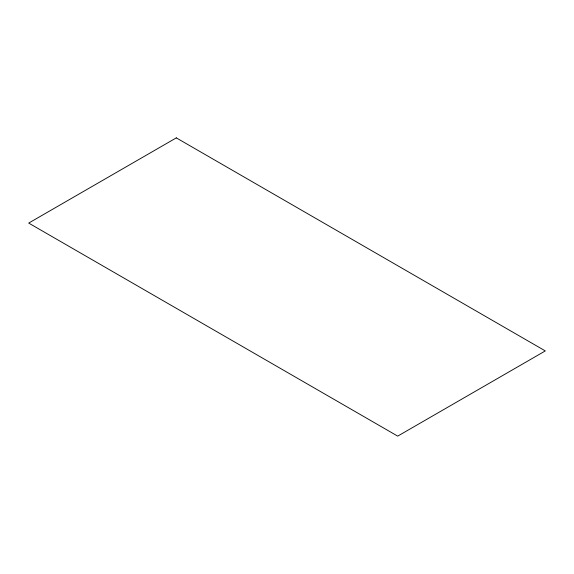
<?xml version="1.0" encoding="UTF-8"?>
<svg xmlns="http://www.w3.org/2000/svg" width="574" height="574" viewBox="0 0 574 574"><rect width="100%" height="100%" fill="white"/><g stroke="black" fill="none" stroke-linecap="round" stroke-linejoin="round"><path stroke-width="0.86" d="M176.297 137.875L28.7 223.085L397.703 436.125L545.3 350.915L176.297 137.875"/></g></svg>
